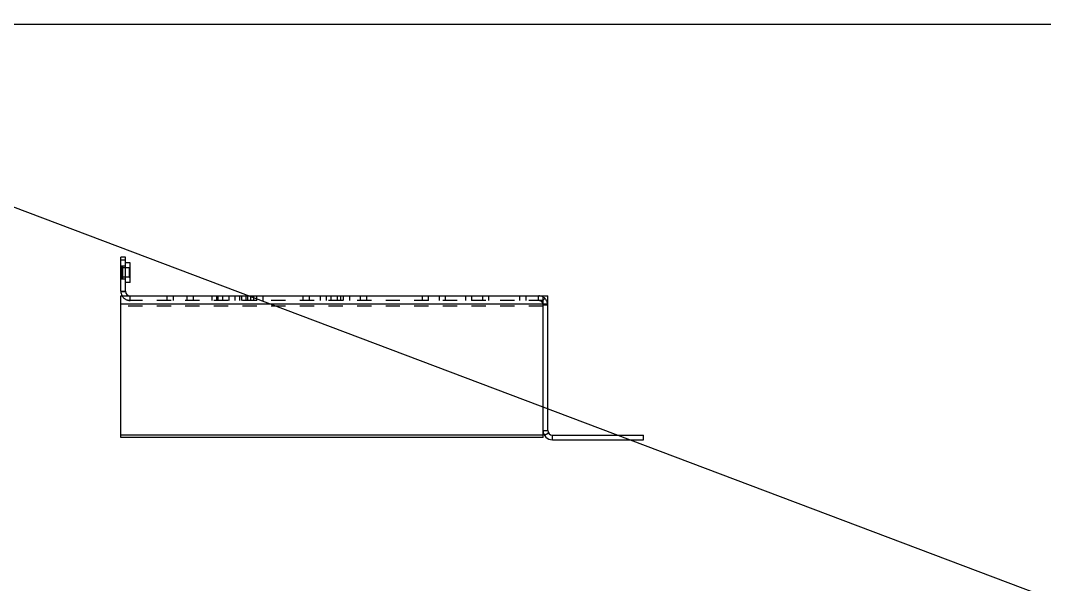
# Model space of a CAD drawing. Header units: millimetres. Extents: x -177 to 18421, y -5017 to 3255.
# Drawn here: x 9612.7 to 9943.7, y 435.2 to 617.4 of the extents above; entities that cross this region are included whole.
import ezdxf

# ---------------------------------------------------------------- set-up
doc = ezdxf.new("R2010")
doc.units = ezdxf.units.MM
doc.header["$LTSCALE"] = 46.255
doc.linetypes.add('HIDDEN', pattern=[0.2, 0.1, -0.1])
doc.layers.get('0').update_dxf_attribs({"linetype": 'CONTINUOUS'})
doc.layers.add('02___PRT_ALL_AXES', color=7, linetype='CONTINUOUS')
doc.layers.add('DEFAULT_2', color=8, linetype='HIDDEN')

msp = doc.modelspace()

# ---------------------------------------------------------------- linework, layer by layer
msp.add_line((3572.303, 2835.974), (11895.066, -305.175))
at = {"color": 7, "linetype": 'Continuous'}
for p, q in [((9646.593, 540.923), (9645.093, 540.923)), ((9646.593, 539.923), (9645.093, 539.923)), ((9646.593, 529.923), (9646.593, 540.923)), ((9645.093, 529.923), (9646.593, 529.923)), ((9645.098, 529.75), (9646.596, 529.837)), ((9645.093, 528.423), (9783.093, 528.423)), ((9645.093, 482.673), (9645.093, 528.423)), ((9783.093, 484.923), (9783.093, 528.423)), ((9645.093, 525.823), (9783.093, 525.823)), ((9781.593, 483.423), (9645.093, 483.423)), ((9781.593, 484.923), (9783.093, 484.923)), ((9781.593, 482.673), (9781.593, 484.923)), ((9781.995, 483.423), (9783.294, 484.173)), ((9784.593, 483.423), (9814.093, 483.423)), ((9784.593, 481.923), (9784.593, 483.423)), ((9814.093, 481.923), (9814.093, 483.423))]:
    msp.add_line(p, q, dxfattribs=at)
at = {"color": 3, "linetype": 'Continuous'}
for p, q in [((9645.093, 529.923), (9645.093, 540.923)), ((9781.593, 484.923), (9781.593, 528.423)), ((9781.593, 482.673), (9645.093, 482.673)), ((9784.593, 481.923), (9814.093, 481.923))]:
    msp.add_line(p, q, dxfattribs=at)
at = {"color": 7, "linetype": 'Continuous'}
msp.add_lwpolyline([(9367.826, -174.932), (10506.826, -174.932), (10506.826, 616.068), (9367.826, 616.068)], close=True, dxfattribs=at)
at = {"color": 3, "linetype": 'Continuous'}
for centre, end in [((9648.093, 529.923), 210.24542), ((9784.593, 484.923), 270)]:
    msp.add_arc(centre, 3, 180, end, dxfattribs=at)
at = {"color": 7, "linetype": 'Continuous'}
for centre in [(9648.093, 529.923), (9784.593, 484.923)]:
    msp.add_arc(centre, 1.5, 180, 270, dxfattribs=at)
at = {"layer": '02___PRT_ALL_AXES', "color": 8, "linetype": 'HIDDEN'}
for p, q in [((9646.593, 538.023), (9645.093, 538.023)), ((9645.093, 538.023), (9645.093, 533.823)), ((9645.353, 538.033), (9645.223, 538.033)), ((9645.223, 533.813), (9645.223, 538.033)), ((9647.793, 537.423), (9645.223, 537.423)), ((9645.353, 538.033), (9645.743, 537.833)), ((9645.353, 533.813), (9645.353, 538.033)), ((9646.593, 538.033), (9645.743, 538.033)), ((9645.743, 533.813), (9645.743, 538.033)), ((9646.593, 532.748), (9646.593, 539.098)), ((9646.593, 533.823), (9645.093, 533.823)), ((9647.793, 534.423), (9645.223, 534.423)), ((9645.353, 533.813), (9645.223, 533.813)), ((9645.743, 534.013), (9645.353, 533.813)), ((9646.593, 533.813), (9645.743, 533.813))]:
    msp.add_line(p, q, dxfattribs=at)
at = {"layer": '02___PRT_ALL_AXES', "color": 7, "linetype": 'Continuous'}
for p, q in [((9648.093, 539.098), (9646.593, 539.098)), ((9648.093, 532.748), (9648.093, 539.098)), ((9648.093, 532.748), (9646.593, 532.748))]:
    msp.add_line(p, q, dxfattribs=at)
at = {"layer": 'DEFAULT_2', "color": 8, "linetype": 'HIDDEN'}
for p, q in [((9647.793, 537.423), (9645.223, 537.423)), ((9647.793, 537.423), (9648.093, 537.723)), ((9647.793, 537.423), (9647.793, 534.423)), ((9648.093, 532.771), (9648.093, 537.723)), ((9647.793, 534.423), (9645.223, 534.423)), ((9647.793, 534.423), (9648.093, 534.123)), ((9648.093, 535.256), (9648.043, 535.256)), ((9648.043, 535.256), (9648.043, 532.76)), ((9648.093, 535.241), (9648.043, 535.241)), ((9648.093, 535.236), (9648.043, 535.236)), ((9648.093, 535.22), (9648.043, 535.22)), ((9648.093, 535.21), (9648.043, 535.21)), ((9648.093, 535.177), (9648.043, 535.177)), ((9648.093, 535.167), (9648.043, 535.167)), ((9648.093, 535.166), (9648.043, 535.166)), ((9648.093, 535.15), (9648.043, 535.15)), ((9648.093, 535.149), (9648.043, 535.149)), ((9648.093, 535.148), (9648.043, 535.148)), ((9648.093, 535.13), (9648.043, 535.13)), ((9648.093, 535.102), (9648.043, 535.102)), ((9648.093, 535.097), (9648.043, 535.097)), ((9648.093, 535.095), (9648.043, 535.095)), ((9648.093, 535.051), (9648.043, 535.051)), ((9648.093, 535.013), (9648.043, 535.013)), ((9648.093, 534.99), (9648.043, 534.99)), ((9648.093, 534.985), (9648.043, 534.985)), ((9648.093, 534.954), (9648.043, 534.954)), ((9648.093, 534.951), (9648.043, 534.951)), ((9648.093, 534.935), (9648.043, 534.935)), ((9648.093, 534.888), (9648.043, 534.888)), ((9648.093, 534.873), (9648.043, 534.873)), ((9648.093, 534.83), (9648.043, 534.83)), ((9648.093, 534.665), (9648.043, 534.665)), ((9648.093, 534.573), (9648.043, 534.573)), ((9648.093, 534.541), (9648.043, 534.541)), ((9648.093, 534.536), (9648.043, 534.536)), ((9648.093, 534.488), (9648.043, 534.488)), ((9648.093, 534.484), (9648.043, 534.484)), ((9648.093, 534.482), (9648.043, 534.482)), ((9648.093, 534.466), (9648.043, 534.466)), ((9648.093, 534.433), (9648.043, 534.433)), ((9648.093, 534.416), (9648.043, 534.416)), ((9648.093, 534.415), (9648.043, 534.415)), ((9648.093, 534.399), (9648.043, 534.399)), ((9648.093, 534.397), (9648.043, 534.397)), ((9648.093, 534.392), (9648.043, 534.392)), ((9648.093, 534.387), (9648.043, 534.387)), ((9648.093, 534.371), (9648.043, 534.371)), ((9648.093, 534.369), (9648.043, 534.369)), ((9648.093, 534.342), (9648.043, 534.342)), ((9648.093, 534.337), (9648.043, 534.337)), ((9648.093, 534.336), (9648.043, 534.336)), ((9648.093, 534.332), (9648.043, 534.332)), ((9648.093, 534.319), (9648.043, 534.319)), ((9648.093, 534.272), (9648.043, 534.272)), ((9648.093, 534.271), (9648.043, 534.271)), ((9648.093, 534.265), (9648.043, 534.265)), ((9648.093, 534.257), (9648.043, 534.257)), ((9648.093, 534.218), (9648.043, 534.218)), ((9648.093, 534.216), (9648.043, 534.216)), ((9648.093, 534.193), (9648.043, 534.193)), ((9648.093, 534.188), (9648.043, 534.188)), ((9648.093, 534.177), (9648.043, 534.177)), ((9648.093, 534.176), (9648.043, 534.176)), ((9648.093, 534.167), (9648.043, 534.167)), ((9648.093, 534.154), (9648.043, 534.154)), ((9648.093, 534.134), (9648.043, 534.134)), ((9648.093, 534.132), (9648.043, 534.132)), ((9648.093, 534.118), (9648.043, 534.118)), ((9648.093, 534.115), (9648.043, 534.115)), ((9648.093, 534.113), (9648.043, 534.113)), ((9648.093, 534.109), (9648.043, 534.109)), ((9648.093, 534.098), (9648.043, 534.098)), ((9648.093, 534.075), (9648.043, 534.075)), ((9648.093, 534.072), (9648.043, 534.072)), ((9648.093, 534.059), (9648.043, 534.059)), ((9648.093, 534.039), (9648.043, 534.039)), ((9648.093, 534.014), (9648.043, 534.014)), ((9648.093, 534.006), (9648.043, 534.006)), ((9648.093, 533.975), (9648.043, 533.975)), ((9648.093, 533.967), (9648.043, 533.967)), ((9648.093, 533.945), (9648.043, 533.945)), ((9648.093, 533.944), (9648.043, 533.944)), ((9648.093, 533.928), (9648.043, 533.928)), ((9648.093, 533.895), (9648.043, 533.895)), ((9648.093, 533.889), (9648.043, 533.889)), ((9648.093, 533.887), (9648.043, 533.887)), ((9648.093, 533.835), (9648.043, 533.835)), ((9648.093, 533.822), (9648.043, 533.822)), ((9648.093, 533.781), (9648.043, 533.781)), ((9648.093, 533.778), (9648.043, 533.778)), ((9648.093, 533.772), (9648.043, 533.772)), ((9648.093, 533.764), (9648.043, 533.764)), ((9648.093, 533.758), (9648.043, 533.758)), ((9648.093, 533.757), (9648.043, 533.757)), ((9648.093, 533.75), (9648.043, 533.75)), ((9648.093, 533.749), (9648.043, 533.749)), ((9648.093, 533.747), (9648.043, 533.747)), ((9648.093, 533.742), (9648.043, 533.742)), ((9648.093, 533.733), (9648.043, 533.733)), ((9648.093, 533.73), (9648.043, 533.73)), ((9648.093, 533.698), (9648.043, 533.698)), ((9648.093, 533.691), (9648.043, 533.691)), ((9648.093, 533.683), (9648.043, 533.683)), ((9648.093, 533.677), (9648.043, 533.677)), ((9648.093, 533.672), (9648.043, 533.672)), ((9648.093, 533.67), (9648.043, 533.67)), ((9648.093, 533.638), (9648.043, 533.638)), ((9648.093, 533.63), (9648.043, 533.63)), ((9648.093, 533.621), (9648.043, 533.621)), ((9648.093, 533.61), (9648.043, 533.61)), ((9648.093, 533.605), (9648.043, 533.605)), ((9648.093, 533.593), (9648.043, 533.593)), ((9648.093, 533.581), (9648.043, 533.581)), ((9648.093, 533.559), (9648.043, 533.559)), ((9648.093, 533.548), (9648.043, 533.548)), ((9648.093, 533.54), (9648.043, 533.54)), ((9648.093, 533.507), (9648.043, 533.507)), ((9648.093, 533.494), (9648.043, 533.494)), ((9648.093, 533.451), (9648.043, 533.451)), ((9648.093, 533.422), (9648.043, 533.422)), ((9648.093, 533.389), (9648.043, 533.389)), ((9648.093, 533.371), (9648.043, 533.371)), ((9648.093, 533.351), (9648.043, 533.351)), ((9648.093, 533.342), (9648.043, 533.342)), ((9648.093, 533.339), (9648.043, 533.339)), ((9648.093, 533.334), (9648.043, 533.334)), ((9648.093, 533.334), (9648.043, 533.334)), ((9648.093, 533.327), (9648.043, 533.327)), ((9648.093, 533.312), (9648.043, 533.312)), ((9648.093, 533.292), (9648.043, 533.292)), ((9648.093, 533.29), (9648.043, 533.29)), ((9648.093, 533.27), (9648.043, 533.27)), ((9648.093, 533.264), (9648.043, 533.264)), ((9648.093, 533.26), (9648.043, 533.26)), ((9648.093, 533.223), (9648.043, 533.223)), ((9648.093, 533.215), (9648.043, 533.215)), ((9648.093, 533.212), (9648.043, 533.212)), ((9648.093, 533.211), (9648.043, 533.211)), ((9648.093, 533.207), (9648.043, 533.207)), ((9648.093, 533.199), (9648.043, 533.199)), ((9648.093, 533.198), (9648.043, 533.198)), ((9648.093, 533.161), (9648.043, 533.161)), ((9648.093, 533.148), (9648.043, 533.148)), ((9648.093, 533.129), (9648.043, 533.129)), ((9648.093, 533.1), (9648.043, 533.1)), ((9648.093, 533.067), (9648.043, 533.067)), ((9648.093, 533.036), (9648.043, 533.036)), ((9648.093, 533.035), (9648.043, 533.035)), ((9648.093, 533.024), (9648.043, 533.024)), ((9648.093, 533.023), (9648.043, 533.023)), ((9648.093, 533.016), (9648.043, 533.016)), ((9648.093, 532.97), (9648.043, 532.97)), ((9648.093, 532.962), (9648.043, 532.962)), ((9648.093, 532.936), (9648.043, 532.936)), ((9648.093, 532.933), (9648.043, 532.933)), ((9648.093, 532.924), (9648.043, 532.924)), ((9648.093, 532.903), (9648.043, 532.903)), ((9648.093, 532.897), (9648.043, 532.897)), ((9648.093, 532.887), (9648.043, 532.887)), ((9648.093, 532.846), (9648.043, 532.846)), ((9648.093, 532.831), (9648.043, 532.831)), ((9648.093, 532.798), (9648.043, 532.798)), ((9648.093, 532.774), (9648.043, 532.774)), ((9648.093, 532.771), (9648.043, 532.771)), ((9648.093, 532.76), (9648.043, 532.76)), ((9781.593, 526.923), (9645.093, 526.923)), ((9648.093, 526.923), (9648.093, 528.423)), ((9660.093, 526.923), (9660.093, 528.423)), ((9662.093, 526.923), (9662.093, 528.423)), ((9666.593, 526.923), (9666.593, 528.423)), ((9668.593, 526.923), (9668.593, 528.423)), ((9674.593, 526.923), (9674.593, 528.423)), ((9676.093, 526.923), (9676.093, 528.423)), ((9676.593, 526.923), (9676.593, 528.423)), ((9678.093, 526.923), (9678.093, 528.423)), ((9680.093, 526.923), (9680.093, 528.423)), ((9682.093, 526.923), (9682.093, 528.423)), ((9683.593, 526.923), (9683.593, 528.423)), ((9684.093, 528.423), (9684.093, 526.923)), ((9685.593, 526.923), (9685.593, 528.423)), ((9686.093, 528.423), (9686.093, 526.923)), ((9687.093, 526.923), (9687.093, 528.423)), ((9688.093, 526.923), (9688.093, 528.423)), ((9689.093, 526.923), (9689.093, 528.423)), ((9691.093, 526.923), (9691.093, 528.423)), ((9704.093, 526.923), (9704.093, 528.423)), ((9706.093, 526.923), (9706.093, 528.423)), ((9709.593, 526.923), (9709.593, 528.423)), ((9711.593, 526.923), (9711.593, 528.423)), ((9713.093, 526.923), (9713.093, 528.423)), ((9715.093, 526.923), (9715.093, 528.423)), ((9716.093, 528.423), (9716.093, 526.923)), ((9717.093, 526.923), (9717.093, 528.423)), ((9719.093, 526.923), (9719.093, 528.423)), ((9722.593, 526.923), (9722.593, 528.423)), ((9724.593, 526.923), (9724.593, 528.423)), ((9742.593, 526.923), (9742.593, 528.423)), ((9744.593, 526.923), (9744.593, 528.423)), ((9748.093, 526.923), (9748.093, 528.423)), ((9750.093, 526.923), (9750.093, 528.423)), ((9756.593, 526.923), (9756.593, 528.423)), ((9758.593, 526.923), (9758.593, 528.423)), ((9762.093, 526.923), (9762.093, 528.423)), ((9764.093, 526.923), (9764.093, 528.423)), ((9774.093, 526.923), (9774.093, 528.423)), ((9776.093, 526.923), (9776.093, 528.423)), ((9780.093, 526.923), (9780.093, 528.423)), ((9782.156, 527.602), (9781.125, 526.512)), ((9781.593, 525.073), (9645.093, 525.073)), ((9783.093, 525.423), (9781.593, 525.423))]:
    msp.add_line(p, q, dxfattribs=at)
for centre, radius, start, end in [((9648.093, 529.923), 3, 210.24542, 270), ((9780.093, 525.423), 3, 0, 90), ((9780.093, 525.423), 1.5, 0, 90)]:
    msp.add_arc(centre, radius, start, end, dxfattribs=at)

doc.saveas('drawing.dxf')
